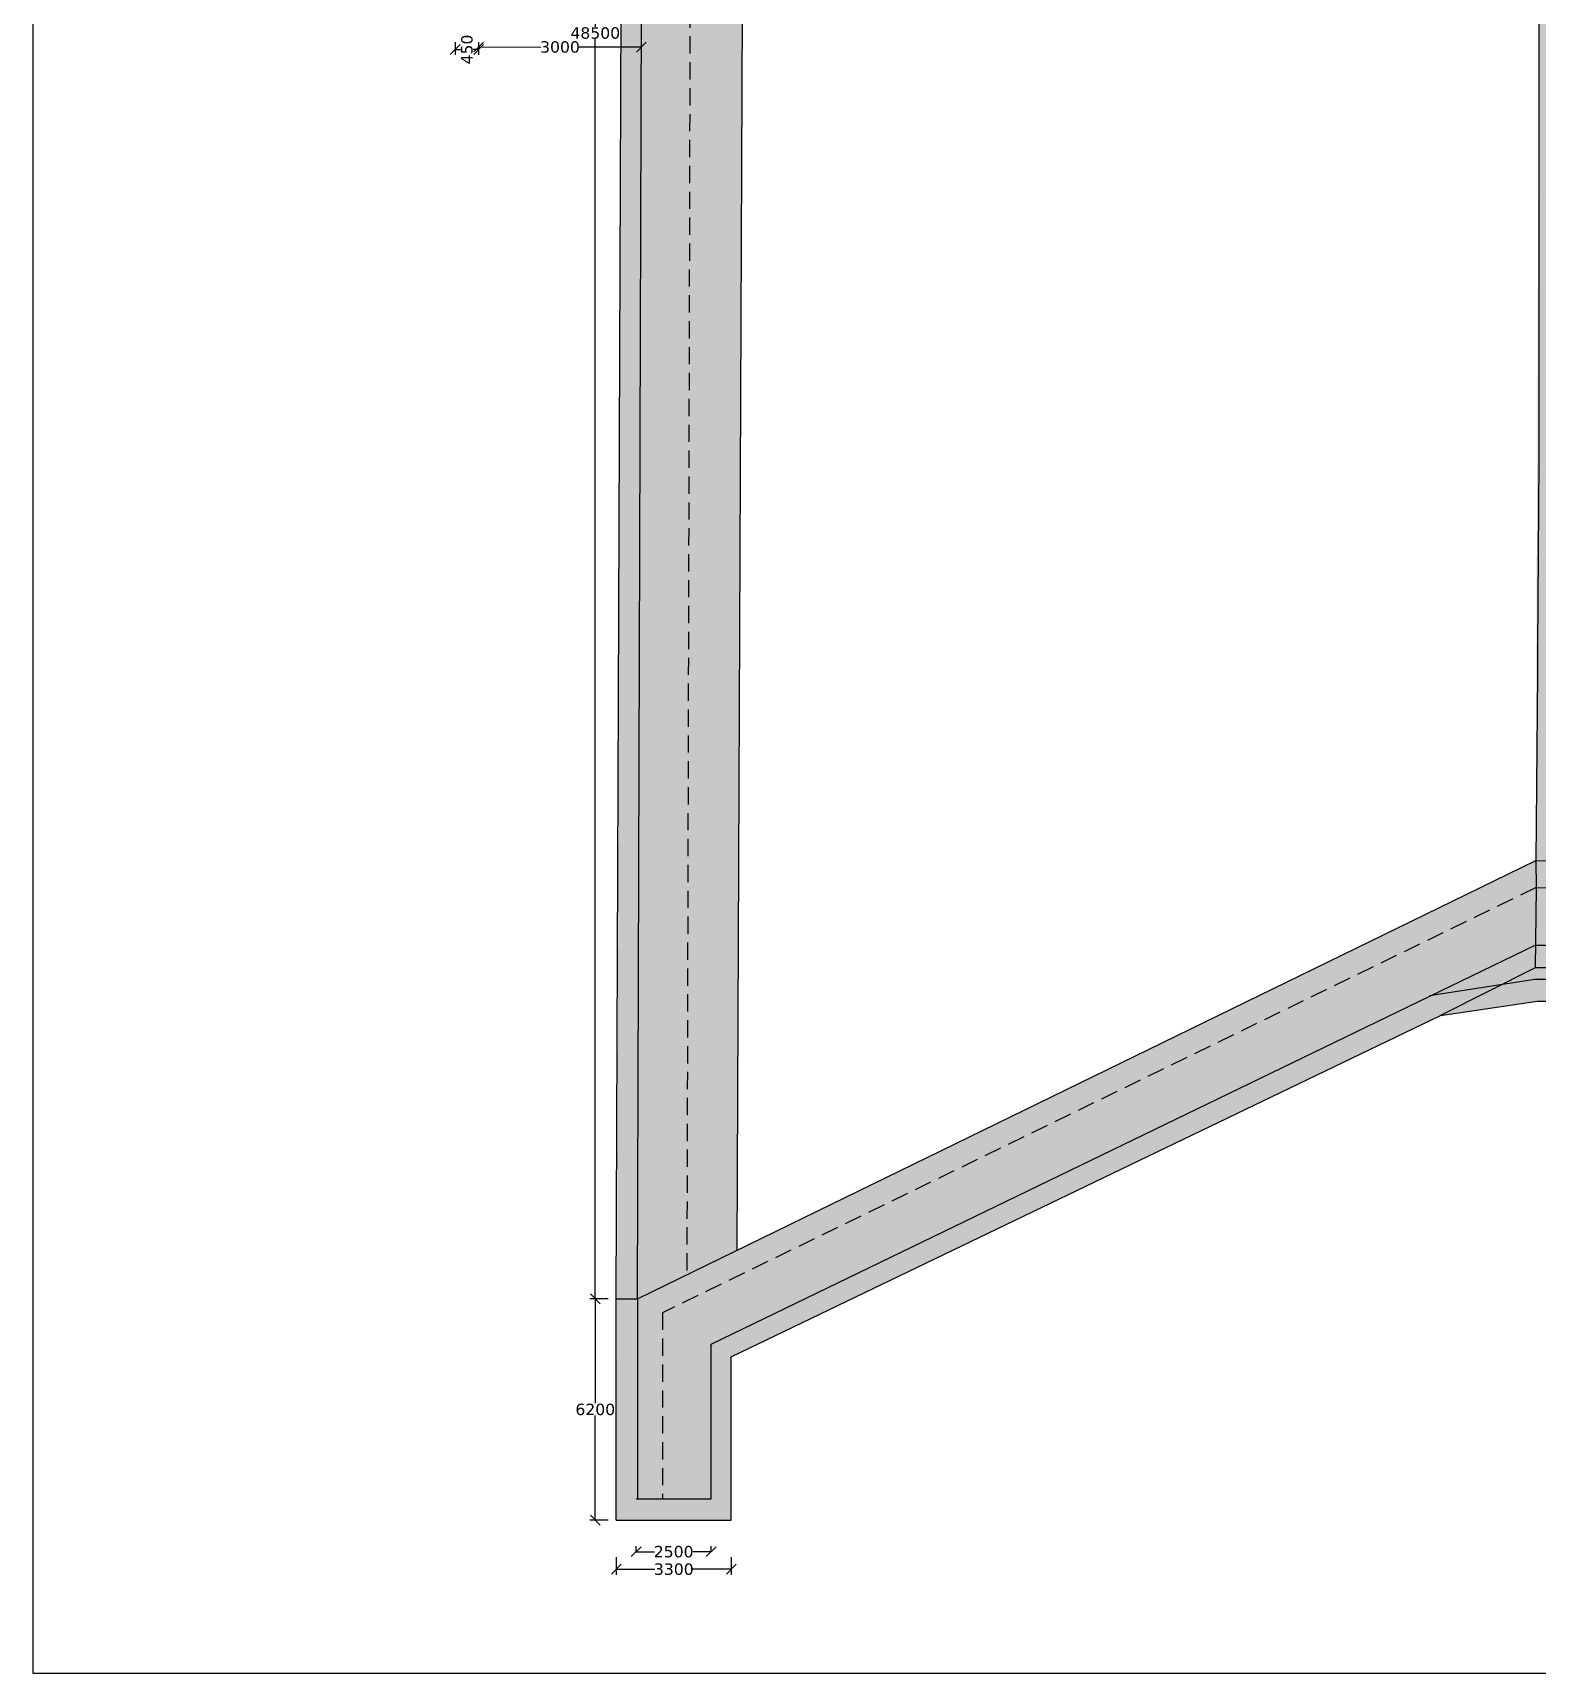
# Model space of a CAD drawing. Header units: inches. Extents: x 158 to 3095, y 377 to 1940.
# Drawn here: x 158 to 711, y 377 to 980 of the extents above; entities that cross this region are included whole.
import ezdxf

# ---------------------------------------------------------------- set-up
doc = ezdxf.new("R2010")
doc.units = ezdxf.units.IN
doc.header["$MEASUREMENT"] = 0
doc.linetypes.add('HIDDEN', pattern=[9.525, 6.35, -3.175])
for name, color, linetype in [('DIMENSION', 7, 'Continuous'), ('DRAWING', 50, 'Continuous'), ('HATCH', 7, 'Continuous')]:
    doc.layers.add(name, color=color, linetype=linetype)
doc.styles.get("Standard").update_dxf_attribs({"font": 'verdana.ttf', "height": 4.1875})
doc.dimstyles.get("Standard").update_dxf_attribs({"dimtxt": 4.055, "dimasz": 3.625, "dimexe": 1.9925, "dimexo": 0.0625, "dimgap": 0.09, "dimtad": 0, "dimtih": 1, "dimtoh": 1, "dimdec": 0, "dimzin": 0, "dimdsep": 46, "dimtxsty": 'Standard', "dimblk": 'OBLIQUE', "dimcen": 0.09, "dimadec": 0, "dimazin": 0, "dimtfac": 1, "dimtdec": 0, "dimtofl": 0, "dimtmove": 0, "dimatfit": 3, "dimfxl": 1, "dimtolj": 1, "dimtzin": 0, "dimarcsym": 0})

# ---------------------------------------------------------------- blocks, each defined once
blk = doc.blocks.new('_Oblique')
at = {"color": 0, "linetype": 'ByBlock', "lineweight": -2}
blk.add_line((-0.5, -0.5), (0.5, 0.5), dxfattribs=at)
blk = doc.blocks.new('*D8')
at = {"layer": 'Defpoints', "color": 0, "transparency": 16777216}
for p in [(313.25, 977.01), (321.86, 977), (321.86, 974.2)]:
    blk.add_point(p, dxfattribs=at)
at = {"layer": 'DIMENSION', "color": 0, "lineweight": -2, "transparency": 16777216}
for p, q in [((313.25, 976.95), (313.25, 972.22)), ((313.25, 974.21), (315.29, 974.21)), ((321.86, 974.2), (319.83, 974.2)), ((321.86, 976.94), (321.86, 972.21))]:
    blk.add_line(p, q, dxfattribs=at)
at = {"layer": 'DIMENSION', "color": 0, "lineweight": -2, "transparency": 16777216, "xscale": 3.625, "yscale": 3.625, "zscale": 3.625}
for p, rotation in [((313.25, 974.21), 179.9666723089948), ((321.86, 974.2), 359.9666723089948)]:
    blk.add_blockref('_Oblique', p, dxfattribs=dict(at, rotation=rotation))
at = {"layer": 'DIMENSION', "color": 0, "transparency": 16777216, "insert": (317.56, 974.21), "char_height": 4.188, "attachment_point": 5, "rotation": 90}
blk.add_mtext('\\A1;450', dxfattribs=at)
blk = doc.blocks.new('*D9')
at = {"layer": 'Defpoints', "color": 0, "transparency": 16777216}
for p in [(321.86, 977), (381.68, 976.94), (381.68, 975.08)]:
    blk.add_point(p, dxfattribs=at)
at = {"layer": 'DIMENSION', "color": 0, "lineweight": -2, "transparency": 16777216}
for p, q in [((321.86, 976.94), (321.86, 973.15)), ((321.86, 975.15), (344.78, 975.12)), ((381.68, 975.08), (358.76, 975.11)), ((381.68, 976.88), (381.68, 973.09))]:
    blk.add_line(p, q, dxfattribs=at)
at = {"layer": 'DIMENSION', "color": 0, "lineweight": -2, "transparency": 16777216, "xscale": 3.625, "yscale": 3.625, "zscale": 3.625}
for p, rotation in [((321.86, 975.15), 179.9401357411616), ((381.68, 975.08), 359.9401357411616)]:
    blk.add_blockref('_Oblique', p, dxfattribs=dict(at, rotation=rotation))
at = {"layer": 'DIMENSION', "color": 0, "transparency": 16777216, "insert": (351.77, 975.11), "char_height": 4.188, "attachment_point": 5}
blk.add_mtext('\\A1;3000', dxfattribs=at)
blk = doc.blocks.new('*D10')
at = {"layer": 'Defpoints', "color": 0, "transparency": 16777216}
for p in [(364.75, 1463.43), (367.19, 1463.43), (366.04, 514.58)]:
    blk.add_point(p, dxfattribs=at)
at = {"layer": 'DIMENSION', "color": 0, "lineweight": -2, "transparency": 16777216}
for p, q in [((367.13, 1463.43), (362.75, 1463.43)), ((364.75, 1463.43), (364.75, 982.53)), ((364.75, 514.58), (364.75, 977.97)), ((365.98, 514.58), (362.75, 514.58))]:
    blk.add_line(p, q, dxfattribs=at)
at = {"layer": 'DIMENSION', "color": 0, "lineweight": -2, "transparency": 16777216, "xscale": 3.625, "yscale": 3.625, "zscale": 3.625}
for p, rotation in [((364.75, 1463.43), 90), ((364.75, 514.58), 270)]:
    blk.add_blockref('_Oblique', p, dxfattribs=dict(at, rotation=rotation))
at = {"layer": 'DIMENSION', "color": 0, "transparency": 16777216, "insert": (364.75, 980.25), "char_height": 4.188, "attachment_point": 5}
blk.add_mtext('\\A1;48500', dxfattribs=at)
blk = doc.blocks.new('*D11')
at = {"layer": 'Defpoints', "color": 0, "transparency": 16777216}
for p in [(372.49, 419.68), (414.79, 419.68), (414.79, 415.12)]:
    blk.add_point(p, dxfattribs=at)
at = {"layer": 'DIMENSION', "color": 0, "lineweight": -2, "transparency": 16777216}
for p, q in [((372.49, 419.62), (372.49, 413.12)), ((414.79, 419.62), (414.79, 413.12)), ((372.49, 415.12), (386.65, 415.12)), ((414.79, 415.12), (400.63, 415.12))]:
    blk.add_line(p, q, dxfattribs=at)
at = {"layer": 'DIMENSION', "color": 0, "lineweight": -2, "transparency": 16777216, "xscale": 3.625, "yscale": 3.625, "zscale": 3.625, "rotation": 180}
blk.add_blockref('_Oblique', (372.49, 415.12), dxfattribs=at)
at = {"layer": 'DIMENSION', "color": 0, "lineweight": -2, "transparency": 16777216, "xscale": 3.625, "yscale": 3.625, "zscale": 3.625}
blk.add_blockref('_Oblique', (414.79, 415.12), dxfattribs=at)
at = {"layer": 'DIMENSION', "color": 0, "transparency": 16777216, "insert": (393.64, 415.12), "char_height": 4.188, "attachment_point": 5}
blk.add_mtext('\\A1;3300', dxfattribs=at)
blk = doc.blocks.new('*D12')
at = {"layer": 'Defpoints', "color": 0, "transparency": 16777216}
for p in [(369.53, 514.58), (364.75, 433.2), (369.53, 433.2)]:
    blk.add_point(p, dxfattribs=at)
at = {"layer": 'DIMENSION', "color": 0, "lineweight": -2, "transparency": 16777216}
for p, q in [((369.47, 514.58), (362.75, 514.58)), ((364.75, 514.58), (364.75, 476.16)), ((364.75, 433.2), (364.75, 471.62)), ((369.47, 433.2), (362.75, 433.2))]:
    blk.add_line(p, q, dxfattribs=at)
at = {"layer": 'DIMENSION', "color": 0, "lineweight": -2, "transparency": 16777216, "xscale": 3.625, "yscale": 3.625, "zscale": 3.625}
for p, rotation in [((364.75, 514.58), 90), ((364.75, 433.2), 270)]:
    blk.add_blockref('_Oblique', p, dxfattribs=dict(at, rotation=rotation))
at = {"layer": 'DIMENSION', "color": 0, "transparency": 16777216, "insert": (364.75, 473.89), "char_height": 4.188, "attachment_point": 5}
blk.add_mtext('\\A1;6200', dxfattribs=at)
blk = doc.blocks.new('*D13')
at = {"layer": 'Defpoints', "color": 0, "transparency": 16777216}
for p in [(379.8, 421.56), (407.36, 421.56), (407.36, 421.56)]:
    blk.add_point(p, dxfattribs=at)
at = {"layer": 'DIMENSION', "color": 0, "lineweight": -2, "transparency": 16777216}
for p, q in [((379.8, 421.62), (379.8, 423.55)), ((407.36, 421.62), (407.36, 423.55)), ((379.8, 421.56), (386.59, 421.56)), ((407.36, 421.56), (400.58, 421.56))]:
    blk.add_line(p, q, dxfattribs=at)
at = {"layer": 'DIMENSION', "color": 0, "lineweight": -2, "transparency": 16777216, "xscale": 3.625, "yscale": 3.625, "zscale": 3.625, "rotation": 180}
blk.add_blockref('_Oblique', (379.8, 421.56), dxfattribs=at)
at = {"layer": 'DIMENSION', "color": 0, "lineweight": -2, "transparency": 16777216, "xscale": 3.625, "yscale": 3.625, "zscale": 3.625}
blk.add_blockref('_Oblique', (407.36, 421.56), dxfattribs=at)
at = {"layer": 'DIMENSION', "color": 0, "transparency": 16777216, "insert": (393.58, 421.56), "char_height": 4.188, "attachment_point": 5}
blk.add_mtext('\\A1;2500', dxfattribs=at)

msp = doc.modelspace()

# ---------------------------------------------------------------- hatches: boundary and pattern name
at = {"layer": 'HATCH'}
h = msp.add_hatch(dxfattribs=at)
h.set_pattern_fill('AR-CONC', color=256, scale=4, style=0)
h.paths.add_polyline_path([(374.28, 988.59), (418.89, 988.57), (416.98, 532.49), (710.63, 675.88), (711.8, 988.53), (743.4, 988.36), (743.08, 900.1), (742.26, 675.8), (749.56, 659.85), (750.13, 624.16), (711.22, 624.16), (675.66, 618.85), (414.79, 493.21), (414.79, 433.2), (372.49, 433.2), (374.28, 988.6), (418.89, 988.57)])

# ---------------------------------------------------------------- linework, layer by layer
at = {"layer": 'DRAWING'}
msp.add_lwpolyline([(3090.11, 1939.61), (157.88, 1939.61), (157.88, 376.88), (3090.11, 376.88)], close=True, dxfattribs=at)
for points in [[(372.49, 514.58), (374.28, 988.6)], [(380.28, 514.58), (381.72, 988.59)], [(416.98, 532.49), (418.89, 988.57)], [(711.8, 988.53), (711.8, 909.93), (711.8, 900.2), (711.8, 832.48), (711.8, 822.87), (711.27, 754.45), (711.27, 744.51), (710.63, 675.88), (710.76, 665.87)], [(372.49, 433.2), (372.49, 514.58), (380.28, 514.58), (710.63, 675.88), (1757.14, 673.08), (2254.33, 509.19)], [(742.26, 675.88), (742.26, 632.04), (710.28, 632.04), (671.58, 626.04)], [(710.76, 665.87), (710.4, 636.39)], [(710.76, 665.87), (1031.83, 665.24), (1350.13, 665.19), (1756.7, 663.01)], [(379.8, 441.06), (407.36, 441.06), (407.36, 497.96), (710.38, 644.76), (742.26, 644.76)], [(372.49, 433.2), (414.79, 433.2), (414.79, 493.21), (675.66, 618.85), (711.22, 624.16), (750.13, 624.16), (750.13, 636.39), (710.4, 636.39), (675.66, 618.85)], [(380.28, 514.58), (380.28, 441.06)]]:
    msp.add_lwpolyline(points, dxfattribs=at)
at = {"layer": 'DRAWING', "linetype": 'HIDDEN'}
for points in [[(399.57, 988.58), (398.43, 523.44)], [(710.76, 665.87), (389.53, 509.5), (389.53, 440.95)]]:
    msp.add_lwpolyline(points, dxfattribs=at)

# ---------------------------------------------------------------- dimensions: what is measured, and where the dimension line sits
at = {"layer": 'DIMENSION'}
dim = msp.add_linear_dim(base=(364.75, 1463.43), p1=(366.04, 514.58), p2=(367.19, 1463.43), angle=90, text='48500', dimstyle='Standard', dxfattribs=at)
dim.commit()
dim.dimension.update_dxf_attribs({"geometry": '*D10', "text_midpoint": (364.75, 980.25), "dimtype": 160})
dim = msp.add_aligned_dim(p1=(313.25, 977.01), p2=(321.86, 977), distance=-2.8, text='450', dimstyle='Standard', dxfattribs=at)
dim.commit()
dim.dimension.update_dxf_attribs({"geometry": '*D8', "text_midpoint": (317.56, 974.21), "text_rotation": 90})
for p1, p2, distance, text, picture, middle in [((321.86, 977), (381.68, 976.94), -1.86, '3000', '*D9', (351.77, 975.11)), ((369.53, 514.58), (369.53, 433.2), -4.79, '6200', '*D12', (364.75, 473.89)), ((379.8, 421.56), (407.36, 421.56), 0, '2500', '*D13', (393.58, 421.56))]:
    dim = msp.add_aligned_dim(p1=p1, p2=p2, distance=distance, text=text, dimstyle='Standard', dxfattribs=at)
    dim.commit()
    dim.dimension.update_dxf_attribs({"geometry": picture, "text_midpoint": middle})
dim = msp.add_linear_dim(base=(414.79, 415.12), p1=(372.49, 419.68), p2=(414.79, 419.68), text='3300', dimstyle='Standard', dxfattribs=at)
dim.commit()
dim.dimension.update_dxf_attribs({"geometry": '*D11', "text_midpoint": (393.64, 415.12)})

doc.saveas('drawing.dxf')
